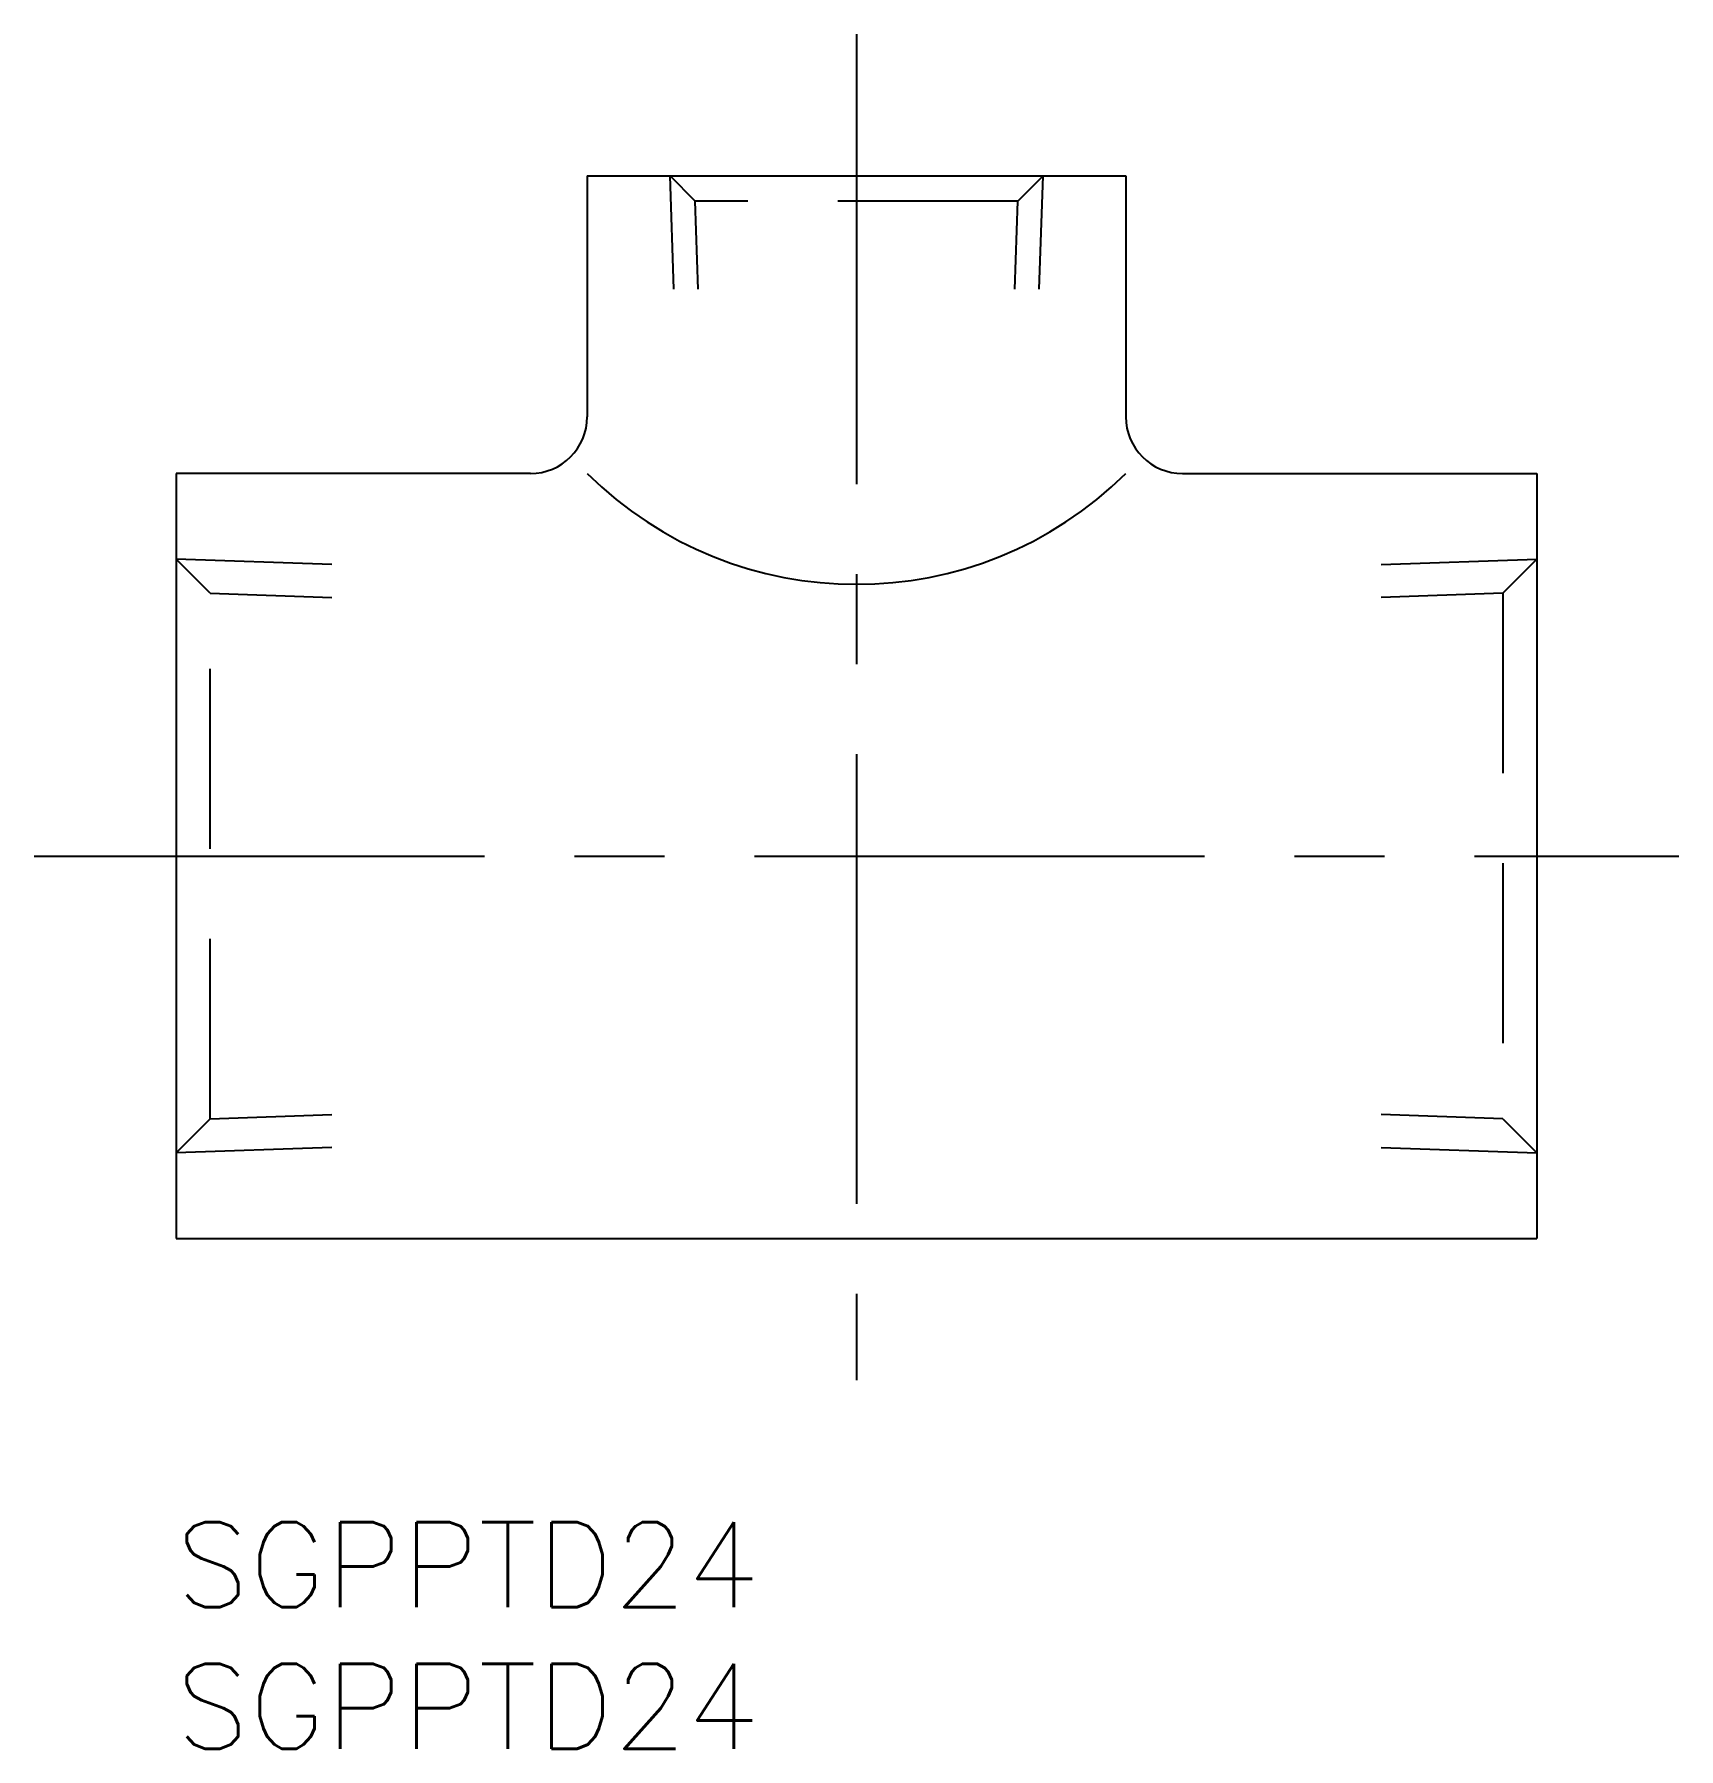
# Model space of a CAD drawing. Extents: x -5 to 53, y -8 to 52.5.
import ezdxf

# ---------------------------------------------------------------- set-up
doc = ezdxf.new("R2010")
doc.units = 0
doc.header["$LTSCALE"] = 0.5
doc.linetypes.add('CENTER', pattern=[50.8, 31.75, -6.35, 6.35, -6.35])
doc.linetypes.add('DASHED', pattern=[19.05, 12.7, -6.35])
for name, color, linetype in [('MSM_CENTER', 1, 'CENTER'), ('MSM_CONTINUOUS', 7, 'CONTINUOUS'), ('MSM_DASHED', 4, 'DASHED'), ('MSM_PART_NUMBER', 7, 'CONTINUOUS')]:
    doc.layers.add(name, color=color, linetype=linetype)
doc.styles.get("Standard").update_dxf_attribs({"font": 'txt.shx', "height": 3, "bigfont": 'bigfont.shx'})

# ---------------------------------------------------------------- blocks, each defined once
blk = doc.blocks.new('*U5')
at = {"layer": 'MSM_PART_NUMBER'}
blk.add_text('SGPPTD24', height=3, dxfattribs=at).set_placement((0, -3))
blk = doc.blocks.new('*U6')
at = {"layer": 'MSM_PART_NUMBER'}
blk.add_text('SGPPTD24', height=3, dxfattribs=at).set_placement((0, -8))

msp = doc.modelspace()

# ---------------------------------------------------------------- linework, layer by layer
at = {"layer": 'MSM_CENTER'}
for p, q in [((24, 52.5), (24, 5)), ((-5, 23.5), (53, 23.5))]:
    msp.add_line(p, q, dxfattribs=at)
at = {"layer": 'MSM_CONTINUOUS'}
for p, q in [((14.5, 47.5), (33.5, 47.5)), ((14.5, 47.5), (14.5, 39)), ((33.5, 47.5), (33.5, 39)), ((0, 37), (0, 10)), ((12.5, 37), (0, 37)), ((35.5, 37), (48, 37)), ((48, 37), (48, 10)), ((0, 10), (48, 10))]:
    msp.add_line(p, q, dxfattribs=at)
for centre, radius, start, end in [((12.5, 39), 2, 270.00002, 0), ((35.5, 39), 2, 180.00002, 270), ((24, 46.592), 13.5, 225.27507, 314.7249)]:
    msp.add_arc(centre, radius, start, end, dxfattribs=at)
at = {"layer": 'MSM_DASHED'}
for p, q in [((17.561, 43.5), (17.422, 47.5)), ((18.308, 46.613), (17.422, 47.5)), ((29.692, 46.613), (30.579, 47.5)), ((30.439, 43.5), (30.579, 47.5)), ((18.417, 43.5), (18.308, 46.613)), ((29.692, 46.613), (18.308, 46.613)), ((29.583, 43.5), (29.692, 46.613)), ((5.5, 33.785), (0, 33.978)), ((1.204, 32.773), (0, 33.978)), ((42.5, 33.785), (48, 33.978)), ((46.796, 32.773), (48, 33.978)), ((1.204, 32.773), (5.5, 32.623)), ((1.204, 14.227), (1.204, 32.773)), ((46.796, 32.773), (42.5, 32.623)), ((46.796, 32.773), (46.796, 14.227)), ((1.204, 14.227), (0, 13.022)), ((1.204, 14.227), (5.5, 14.377)), ((46.796, 14.227), (42.5, 14.377)), ((46.796, 14.227), (48, 13.022)), ((5.5, 13.215), (0, 13.022)), ((42.5, 13.215), (48, 13.022))]:
    msp.add_line(p, q, dxfattribs=at)

# ---------------------------------------------------------------- block references
at = {"layer": 'MSM_CONTINUOUS'}
for name in ['*U5', '*U6']:
    msp.add_blockref(name, (0, 0), dxfattribs=at)

doc.saveas('drawing.dxf')
